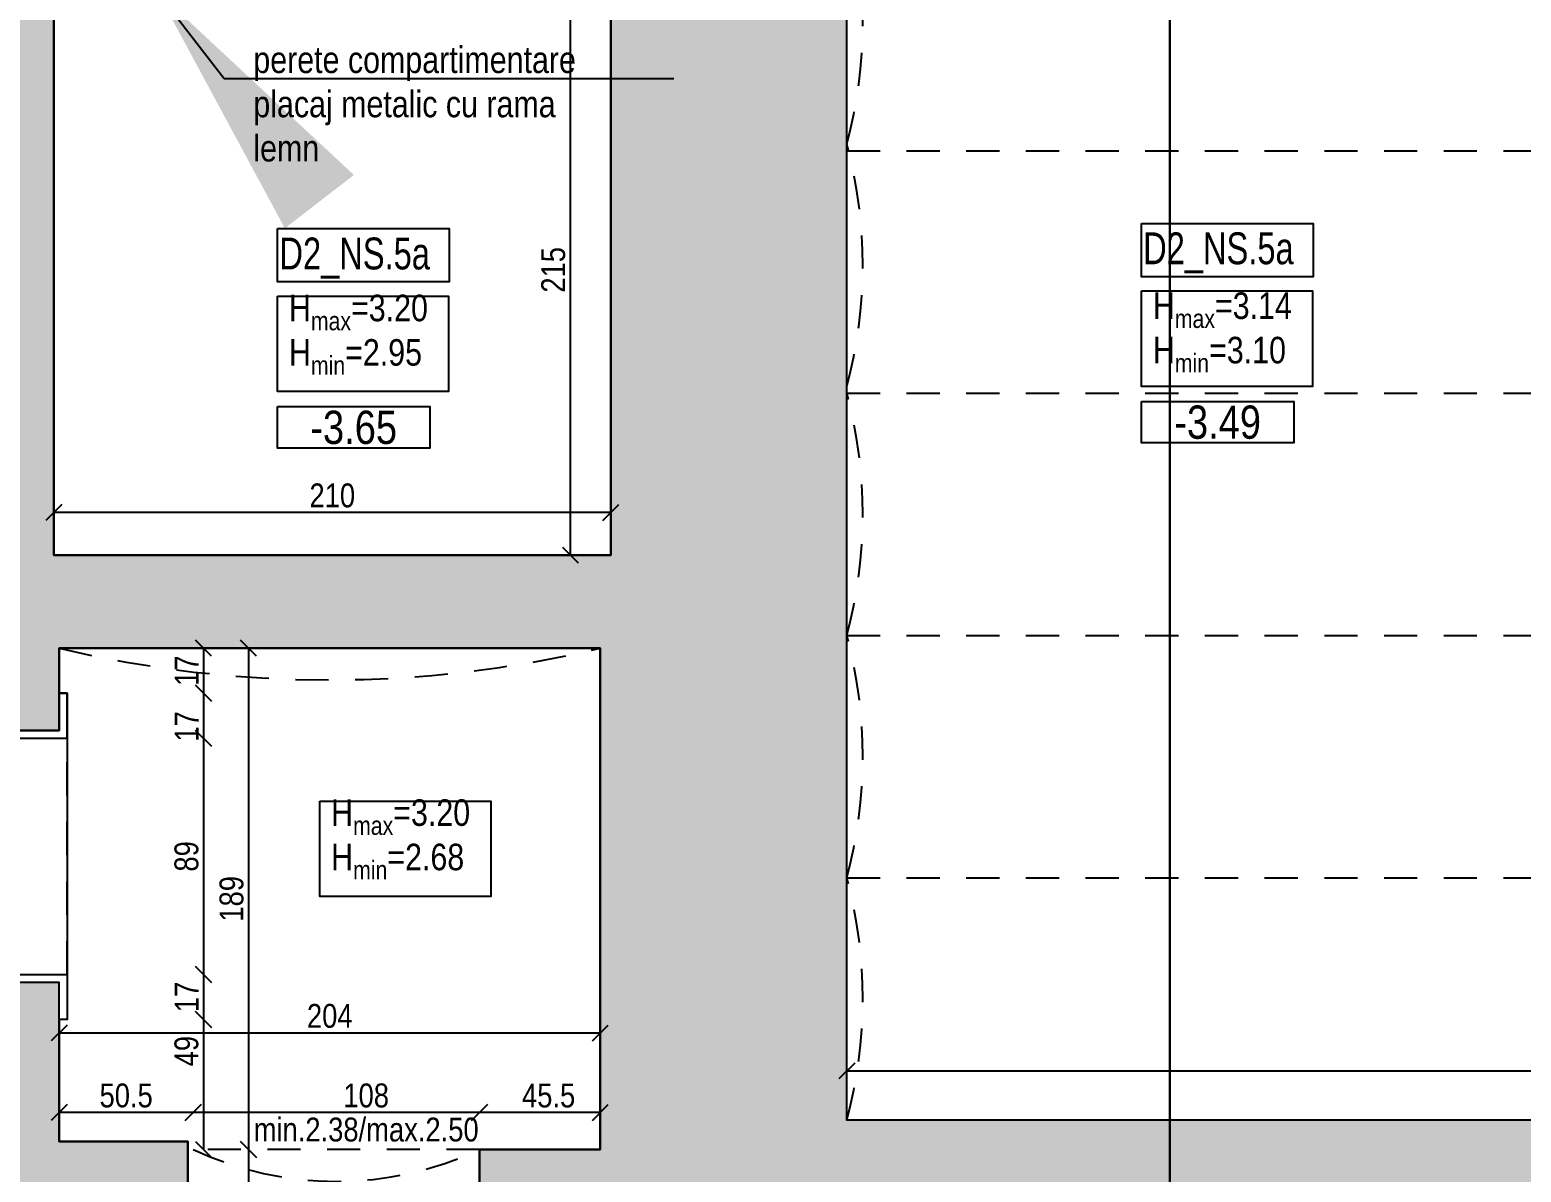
# Model space of a CAD drawing. Header units: metres. Extents: x 493 to 630, y -132 to -15.
# Drawn here: x 560.72 to 566.35, y -74.7 to -70.39 of the extents above; entities that cross this region are included whole.
import ezdxf
from ezdxf import colors
from ezdxf.entities.mleader import LeaderData, LeaderLine
from ezdxf.enums import TextEntityAlignment as Align
from ezdxf.math import Vec2, Vec3

# ---------------------------------------------------------------- set-up
doc = ezdxf.new("R2010")
doc.units = ezdxf.units.M
doc.header["$MEASUREMENT"] = 0
doc.header["$PDMODE"] = 3
doc.linetypes.add('HIDDEN', pattern=[0.375, 0.25, -0.125])
doc.linetypes.add('HIDDEN2', pattern=[0.1875, 0.125, -0.0625])
for name, color, linetype in [('a_caramida', 2, 'Continuous'), ('a_cote_50', 9, 'Continuous'), ('a_cote_nivel', 9, 'Continuous'), ('a_grinzi', 253, 'HIDDEN'), ('a_indicatii', 7, 'Continuous'), ('a_indicatii_text', 7, 'Continuous'), ('a_pereti_hasuri', 253, 'Continuous'), ('a_punctat', 40, 'HIDDEN2'), ('a_tamplarie_usi', 6, 'Continuous'), ('a_text', 7, 'Continuous')]:
    doc.layers.add(name, color=color, linetype=linetype)
doc.layers.add('a_suprafete', color=7, linetype='Continuous', plot=False)
doc.styles.add('ROMANS', font='ROMANS.shx', dxfattribs={"width": 0.75})
doc.styles.get("Standard").update_dxf_attribs({"font": 'ARIALN.TTF'})
doc.styles.add('Swiss Condensed Light', font='swisscl.ttf')
doc.dimstyles.new('50 cote', dxfattribs={"dimtxt": 0.09, "dimasz": 0.06, "dimexe": 0, "dimexo": 0, "dimgap": 0.018, "dimtad": 1, "dimdec": 1, "dimlfac": 100, "dimrnd": 0.5, "dimdsep": 46, "dimtxsty": 'Standard', "dimblk": 'OBLIQUE', "dimcen": 0.00045, "dimclrd": 256, "dimclrt": 4, "dimadec": 1, "dimazin": 0, "dimtfac": 1, "dimtdec": 1, "dimtix": 1, "dimtofl": 0, "dimtmove": 0, "dimatfit": 3, "dimldrblk": 'OBLIQUE', "dimfxl": 0, "dimtolj": 1, "dimtzin": 0, "dimarcsym": 0})

# ---------------------------------------------------------------- blocks, each defined once
blk = doc.blocks.new('_Oblique')
at = {"color": 0, "linetype": 'ByBlock', "lineweight": -2}
blk.add_line((-0.5, -0.5), (0.5, 0.5), dxfattribs=at)
blk = doc.blocks.new('*D62')
at = {"layer": 'a_cote_50', "lineweight": -2, "ltscale": 0.3}
blk.add_line((561.5494, -72.7243), (561.5494, -74.6143), dxfattribs=at)
at = {"layer": 'Defpoints', "color": 0, "ltscale": 0.3}
for p in [(561.2279, -72.7243), (561.2279, -74.6143), (561.5494, -74.6143)]:
    blk.add_point(p, dxfattribs=at)
at = {"layer": 'a_cote_50', "lineweight": -2, "ltscale": 0.3, "xscale": 0.06, "yscale": 0.06, "zscale": 0.06}
for p, rotation in [((561.5494, -72.7243), 90), ((561.5494, -74.6143), 270)]:
    blk.add_blockref('_Oblique', p, dxfattribs=dict(at, rotation=rotation))
at = {"layer": 'a_cote_50', "color": 4, "ltscale": 0.3, "insert": (561.4855, -73.6693), "char_height": 0.09, "attachment_point": 5, "rotation": 90}
blk.add_mtext('\\A1;189', dxfattribs=at)
blk = doc.blocks.new('*D63')
at = {"layer": 'a_cote_50', "lineweight": -2, "ltscale": 0.3}
blk.add_line((561.3796, -72.7243), (561.3796, -72.8943), dxfattribs=at)
at = {"layer": 'Defpoints', "color": 0, "ltscale": 0.3}
for p in [(561.2279, -72.7243), (561.2279, -72.8943), (561.3796, -72.8943)]:
    blk.add_point(p, dxfattribs=at)
at = {"layer": 'a_cote_50', "lineweight": -2, "ltscale": 0.3, "xscale": 0.06, "yscale": 0.06, "zscale": 0.06}
for p, rotation in [((561.3796, -72.7243), 90), ((561.3796, -72.8943), 270)]:
    blk.add_blockref('_Oblique', p, dxfattribs=dict(at, rotation=rotation))
at = {"layer": 'a_cote_50', "color": 4, "ltscale": 0.3, "insert": (561.3164, -72.8093), "char_height": 0.09, "attachment_point": 5, "rotation": 90}
blk.add_mtext('\\A1;17', dxfattribs=at)
blk = doc.blocks.new('*D64')
at = {"layer": 'a_cote_50', "lineweight": -2, "ltscale": 0.3}
blk.add_line((561.3796, -72.8943), (561.3796, -73.0643), dxfattribs=at)
at = {"layer": 'Defpoints', "color": 0, "ltscale": 0.3}
for p in [(561.2279, -72.8943), (561.2579, -73.0643), (561.3796, -73.0643)]:
    blk.add_point(p, dxfattribs=at)
at = {"layer": 'a_cote_50', "lineweight": -2, "ltscale": 0.3, "xscale": 0.06, "yscale": 0.06, "zscale": 0.06}
for p, rotation in [((561.3796, -72.8943), 90), ((561.3796, -73.0643), 270)]:
    blk.add_blockref('_Oblique', p, dxfattribs=dict(at, rotation=rotation))
at = {"layer": 'a_cote_50', "color": 4, "ltscale": 0.3, "insert": (561.3164, -73.0194), "char_height": 0.09, "attachment_point": 5, "rotation": 90}
blk.add_mtext('\\A1;17', dxfattribs=at)
blk = doc.blocks.new('*D65')
at = {"layer": 'a_cote_50', "lineweight": -2, "ltscale": 0.3}
blk.add_line((561.3796, -73.0643), (561.3796, -73.9543), dxfattribs=at)
at = {"layer": 'Defpoints', "color": 0, "ltscale": 0.3}
for p in [(561.2579, -73.0643), (561.2579, -73.9543), (561.3796, -73.9543)]:
    blk.add_point(p, dxfattribs=at)
at = {"layer": 'a_cote_50', "lineweight": -2, "ltscale": 0.3, "xscale": 0.06, "yscale": 0.06, "zscale": 0.06}
for p, rotation in [((561.3796, -73.0643), 90), ((561.3796, -73.9543), 270)]:
    blk.add_blockref('_Oblique', p, dxfattribs=dict(at, rotation=rotation))
at = {"layer": 'a_cote_50', "color": 4, "ltscale": 0.3, "insert": (561.3156, -73.5093), "char_height": 0.09, "attachment_point": 5, "rotation": 90}
blk.add_mtext('\\A1;89', dxfattribs=at)
blk = doc.blocks.new('*D66')
at = {"layer": 'a_cote_50', "lineweight": -2, "ltscale": 0.3}
blk.add_line((561.3796, -73.9543), (561.3796, -74.1243), dxfattribs=at)
at = {"layer": 'Defpoints', "color": 0, "ltscale": 0.3}
for p in [(561.2579, -73.9543), (561.2579, -74.1243), (561.3796, -74.1243)]:
    blk.add_point(p, dxfattribs=at)
at = {"layer": 'a_cote_50', "lineweight": -2, "ltscale": 0.3, "xscale": 0.06, "yscale": 0.06, "zscale": 0.06}
for p, rotation in [((561.3796, -73.9543), 90), ((561.3796, -74.1243), 270)]:
    blk.add_blockref('_Oblique', p, dxfattribs=dict(at, rotation=rotation))
at = {"layer": 'a_cote_50', "color": 4, "ltscale": 0.3, "insert": (561.3164, -74.0393), "char_height": 0.09, "attachment_point": 5, "rotation": 90}
blk.add_mtext('\\A1;17', dxfattribs=at)
blk = doc.blocks.new('*D67')
at = {"layer": 'a_cote_50', "lineweight": -2, "ltscale": 0.3}
blk.add_line((561.3796, -74.1243), (561.3796, -74.6143), dxfattribs=at)
at = {"layer": 'Defpoints', "color": 0, "ltscale": 0.3}
for p in [(561.2579, -74.1243), (561.2279, -74.6143), (561.3796, -74.6143)]:
    blk.add_point(p, dxfattribs=at)
at = {"layer": 'a_cote_50', "lineweight": -2, "ltscale": 0.3, "xscale": 0.06, "yscale": 0.06, "zscale": 0.06}
for p, rotation in [((561.3796, -74.1243), 90), ((561.3796, -74.6143), 270)]:
    blk.add_blockref('_Oblique', p, dxfattribs=dict(at, rotation=rotation))
at = {"layer": 'a_cote_50', "color": 4, "ltscale": 0.3, "insert": (561.3156, -74.2434), "char_height": 0.09, "attachment_point": 5, "rotation": 90}
blk.add_mtext('\\A1;49', dxfattribs=at)
blk = doc.blocks.new('*D68')
at = {"layer": 'a_cote_50', "lineweight": -2, "ltscale": 0.3}
blk.add_line((561.5494, -74.6143), (561.5494, -75.4343), dxfattribs=at)
at = {"layer": 'Defpoints', "color": 0, "ltscale": 0.3}
for p in [(561.5494, -74.6143), (561.5494, -75.4343), (561.5494, -75.4343)]:
    blk.add_point(p, dxfattribs=at)
at = {"layer": 'a_cote_50', "lineweight": -2, "ltscale": 0.3, "xscale": 0.06, "yscale": 0.06, "zscale": 0.06}
for p, rotation in [((561.5494, -74.6143), 90), ((561.5494, -75.4343), 270)]:
    blk.add_blockref('_Oblique', p, dxfattribs=dict(at, rotation=rotation))
at = {"layer": 'a_cote_50', "color": 4, "ltscale": 0.3, "insert": (561.4855, -75.0243), "char_height": 0.09, "attachment_point": 5, "rotation": 90}
blk.add_mtext('\\A1;82', dxfattribs=at)
blk = doc.blocks.new('*D72')
at = {"layer": 'a_cote_50', "lineweight": -2, "ltscale": 0.3}
blk.add_line((562.8755, -74.4751), (562.4205, -74.4751), dxfattribs=at)
at = {"layer": 'Defpoints', "color": 0, "ltscale": 0.3}
for p in [(562.4205, -74.4751), (562.4205, -74.6951), (562.8755, -74.6951)]:
    blk.add_point(p, dxfattribs=at)
at = {"layer": 'a_cote_50', "lineweight": -2, "ltscale": 0.3, "xscale": 0.06, "yscale": 0.06, "zscale": 0.06, "rotation": 180}
blk.add_blockref('_Oblique', (562.4205, -74.4751), dxfattribs=at)
at = {"layer": 'a_cote_50', "lineweight": -2, "ltscale": 0.3, "xscale": 0.06, "yscale": 0.06, "zscale": 0.06}
blk.add_blockref('_Oblique', (562.8755, -74.4751), dxfattribs=at)
at = {"layer": 'a_cote_50', "color": 4, "ltscale": 0.3, "insert": (562.6806, -74.4113), "char_height": 0.09, "attachment_point": 5}
blk.add_mtext('\\A1;45.5', dxfattribs=at)
blk = doc.blocks.new('*D74')
at = {"layer": 'a_cote_50', "lineweight": -2, "ltscale": 0.3}
blk.add_line((561.3405, -74.4751), (560.8355, -74.4751), dxfattribs=at)
at = {"layer": 'Defpoints', "color": 0, "ltscale": 0.3}
for p in [(560.8355, -74.4751), (561.3405, -74.6143), (560.8355, -74.7263)]:
    blk.add_point(p, dxfattribs=at)
at = {"layer": 'a_cote_50', "lineweight": -2, "ltscale": 0.3, "xscale": 0.06, "yscale": 0.06, "zscale": 0.06, "rotation": 180}
blk.add_blockref('_Oblique', (560.8355, -74.4751), dxfattribs=at)
at = {"layer": 'a_cote_50', "lineweight": -2, "ltscale": 0.3, "xscale": 0.06, "yscale": 0.06, "zscale": 0.06}
blk.add_blockref('_Oblique', (561.3405, -74.4751), dxfattribs=at)
at = {"layer": 'a_cote_50', "color": 4, "ltscale": 0.3, "insert": (561.088, -74.4111), "char_height": 0.09, "attachment_point": 5}
blk.add_mtext('\\A1;50.5', dxfattribs=at)
blk = doc.blocks.new('*D76')
at = {"layer": 'a_cote_50', "lineweight": -2, "ltscale": 0.3}
blk.add_line((562.4205, -74.4751), (561.3405, -74.4751), dxfattribs=at)
at = {"layer": 'Defpoints', "color": 0, "ltscale": 0.3}
for p in [(562.4205, -74.2716), (561.3405, -74.4751), (561.3405, -74.6143)]:
    blk.add_point(p, dxfattribs=at)
at = {"layer": 'a_cote_50', "lineweight": -2, "ltscale": 0.3, "xscale": 0.06, "yscale": 0.06, "zscale": 0.06, "rotation": 180}
blk.add_blockref('_Oblique', (561.3405, -74.4751), dxfattribs=at)
at = {"layer": 'a_cote_50', "lineweight": -2, "ltscale": 0.3, "xscale": 0.06, "yscale": 0.06, "zscale": 0.06}
blk.add_blockref('_Oblique', (562.4205, -74.4751), dxfattribs=at)
at = {"layer": 'a_cote_50', "color": 4, "ltscale": 0.3, "char_height": 0.09, "attachment_point": 5}
for s, insert in [('\\A1;108', (561.9928, -74.4111)), ('\\A1;min.2.38/max.2.50', (561.9928, -74.5396))]:
    blk.add_mtext(s, dxfattribs=dict(at, insert=insert))
blk = doc.blocks.new('*D78')
at = {"layer": 'a_cote_50', "lineweight": -2, "ltscale": 0.3}
blk.add_line((562.8755, -74.1751), (560.8355, -74.1751), dxfattribs=at)
at = {"layer": 'Defpoints', "color": 0, "ltscale": 0.3}
for p in [(560.8355, -74.1751), (560.8355, -74.6341), (562.8755, -74.6341)]:
    blk.add_point(p, dxfattribs=at)
at = {"layer": 'a_cote_50', "lineweight": -2, "ltscale": 0.3, "xscale": 0.06, "yscale": 0.06, "zscale": 0.06, "rotation": 180}
blk.add_blockref('_Oblique', (560.8355, -74.1751), dxfattribs=at)
at = {"layer": 'a_cote_50', "lineweight": -2, "ltscale": 0.3, "xscale": 0.06, "yscale": 0.06, "zscale": 0.06}
blk.add_blockref('_Oblique', (562.8755, -74.1751), dxfattribs=at)
at = {"layer": 'a_cote_50', "color": 4, "ltscale": 0.3, "insert": (561.8555, -74.1112), "char_height": 0.09, "attachment_point": 5}
blk.add_mtext('\\A1;204', dxfattribs=at)
blk = doc.blocks.new('COTE_NIVEL_DRAFT')
at = {"layer": 'a_cote_nivel'}
blk.add_lwpolyline([(-27.5, -2.5), (27.5, -2.5), (27.5, -17.5), (-27.5, -17.5)], close=True, dxfattribs=at)
blk = doc.blocks.new('cota nivel')
at = {"layer": 'a_cote_nivel', "xscale": 1.272727272727934, "yscale": 1.272727272727934, "zscale": 1.272727272727934}
blk.add_blockref('COTE_NIVEL_DRAFT', (0, 12.73), dxfattribs=at)
at = {"layer": 'a_cote_nivel', "style": 'ROMANS', "width": 0.6}
blk.add_attdef('COTA', text='', height=15.27, dxfattribs=at).set_placement((0, 0), align=Align.MIDDLE_CENTER)
blk = doc.blocks.new('*D748')
at = {"layer": 'a_cote_50', "lineweight": -2, "ltscale": 0.3}
blk.add_line((562.7624, -70.2233), (562.7624, -72.3733), dxfattribs=at)
at = {"layer": 'Defpoints', "color": 0, "ltscale": 0.3}
for p in [(562.9151, -70.2233), (562.7624, -72.3733), (562.9151, -72.3733)]:
    blk.add_point(p, dxfattribs=at)
at = {"layer": 'a_cote_50', "lineweight": -2, "ltscale": 0.3, "xscale": 0.06, "yscale": 0.06, "zscale": 0.06}
for p, rotation in [((562.7624, -70.2233), 90), ((562.7624, -72.3733), 270)]:
    blk.add_blockref('_Oblique', p, dxfattribs=dict(at, rotation=rotation))
at = {"layer": 'a_cote_50', "color": 4, "ltscale": 0.3, "insert": (562.6984, -71.2983), "char_height": 0.09, "attachment_point": 5, "rotation": 90}
blk.add_mtext('\\A1;215', dxfattribs=at)
blk = doc.blocks.new('*D750')
at = {"layer": 'a_cote_50', "lineweight": -2, "ltscale": 0.3}
blk.add_line((562.9151, -72.2131), (560.8151, -72.2131), dxfattribs=at)
at = {"layer": 'Defpoints', "color": 0, "ltscale": 0.3}
for p in [(560.8151, -72.2131), (560.8151, -72.3733), (562.9151, -72.3733)]:
    blk.add_point(p, dxfattribs=at)
at = {"layer": 'a_cote_50', "lineweight": -2, "ltscale": 0.3, "xscale": 0.06, "yscale": 0.06, "zscale": 0.06, "rotation": 180}
blk.add_blockref('_Oblique', (560.8151, -72.2131), dxfattribs=at)
at = {"layer": 'a_cote_50', "lineweight": -2, "ltscale": 0.3, "xscale": 0.06, "yscale": 0.06, "zscale": 0.06}
blk.add_blockref('_Oblique', (562.9151, -72.2131), dxfattribs=at)
at = {"layer": 'a_cote_50', "color": 4, "ltscale": 0.3, "insert": (561.8651, -72.1492), "char_height": 0.09, "attachment_point": 5}
blk.add_mtext('\\A1;210', dxfattribs=at)
blk = doc.blocks.new('*D751')
at = {"layer": 'a_cote_50', "lineweight": -2, "ltscale": 0.3}
blk.add_line((563.8051, -74.3182), (569.7451, -74.3182), dxfattribs=at)
at = {"layer": 'Defpoints', "color": 0, "ltscale": 0.3}
for p in [(569.7451, -74.3182), (563.8051, -74.5033), (569.7451, -74.5033)]:
    blk.add_point(p, dxfattribs=at)
at = {"layer": 'a_cote_50', "lineweight": -2, "ltscale": 0.3, "xscale": 0.06, "yscale": 0.06, "zscale": 0.06, "rotation": 180}
blk.add_blockref('_Oblique', (563.8051, -74.3182), dxfattribs=at)
at = {"layer": 'a_cote_50', "lineweight": -2, "ltscale": 0.3, "xscale": 0.06, "yscale": 0.06, "zscale": 0.06}
blk.add_blockref('_Oblique', (569.7451, -74.3182), dxfattribs=at)
at = {"layer": 'a_cote_50', "color": 4, "ltscale": 0.3, "insert": (566.7751, -74.2543), "char_height": 0.09, "attachment_point": 5}
blk.add_mtext('\\A1;594', dxfattribs=at)

msp = doc.modelspace()

# ---------------------------------------------------------------- hatches: boundary and pattern name
at = {"layer": 'a_pereti_hasuri', "ltscale": 0.3}
h = msp.add_hatch(dxfattribs=at)
h.set_pattern_fill('ANSI33', color=256, scale=0.25, style=0)
h.set_pattern_definition([(45, (-4876.954644, 8292.469365), (-0.04419417382, 0.04419417382), []), (45, (-4876.91045, 8292.469365), (-0.04419417382, 0.04419417382), [0.03125, -0.015625])])
edge = h.paths.add_edge_path()
edge.add_line((553.5851, -64.0309), (553.5851, -64.8596))
edge.add_line((553.5851, -64.8596), (554.0851, -64.8596))
edge.add_line((554.0851, -64.8596), (554.0851, -64.4396))
edge.add_line((554.0851, -64.4396), (558.4151, -64.4396))
edge.add_line((558.4151, -64.4396), (558.4151, -65.8896))
edge.add_line((558.4151, -65.8896), (560.1551, -65.8896))
edge.add_line((560.1551, -65.8896), (560.1551, -71.7996))
edge.add_line((560.1551, -71.7996), (557.2551, -71.7996))
edge.add_line((557.2551, -71.7996), (557.2551, -72.5796))
edge.add_line((557.2551, -72.5796), (556.7551, -72.5796))
edge.add_line((556.7551, -72.5796), (556.7551, -73.0496))
edge.add_line((556.7551, -73.0496), (557.3251, -73.0496))
edge.add_line((557.3251, -73.0496), (557.3251, -73.2496))
edge.add_line((557.3251, -73.2496), (557.8251, -73.2496))
edge.add_line((557.8251, -73.2496), (557.8251, -74.3996))
edge.add_line((557.8251, -74.3996), (557.3251, -74.3996))
edge.add_line((557.3251, -74.3996), (557.3251, -78.5696))
edge.add_line((557.3251, -78.5696), (556.5351, -78.5696))
edge.add_line((556.5351, -78.5696), (556.5351, -79.5396))
edge.add_line((556.5351, -79.5396), (556.3651, -79.5396))
edge.add_line((556.3651, -79.5396), (556.3651, -79.9896))
edge.add_line((556.3651, -79.9896), (554.8351, -79.9896))
edge.add_line((554.8351, -79.9896), (554.8351, -79.5396))
edge.add_line((554.8351, -79.5396), (554.1851, -79.5396))
edge.add_line((554.1851, -79.5396), (554.1851, -78.8996))
edge.add_line((554.1851, -78.8996), (553.7851, -78.8996))
edge.add_line((553.7851, -78.8996), (553.7851, -79.3896))
edge.add_line((553.7851, -79.3896), (553.7853, -80.4846))
edge.add_line((553.7853, -80.4846), (554.2605, -80.4846))
edge.add_line((554.2605, -80.4846), (554.2605, -80.1046))
edge.add_line((554.2605, -80.1046), (560.5705, -80.1046))
edge.add_line((560.5705, -80.1046), (560.5705, -80.0946))
edge.add_line((560.5705, -80.0946), (560.6605, -80.0946))
edge.add_line((560.6605, -80.0946), (560.9305, -79.8546))
edge.add_line((560.9305, -79.8546), (560.9305, -75.4046))
edge.add_line((560.9305, -75.4046), (561.3189, -75.4046))
edge.add_line((561.3189, -75.4046), (561.3205, -74.5846))
edge.add_line((561.3205, -74.5846), (560.8355, -74.5846))
edge.add_line((560.8355, -74.5846), (560.8355, -73.9843))
edge.add_line((560.8355, -73.9843), (560.5922, -73.9843))
edge.add_line((560.5922, -73.9843), (560.5922, -74.0643))
edge.add_line((560.5922, -74.0643), (560.1022, -74.0643))
edge.add_line((560.1022, -74.0643), (560.1022, -74.5943))
edge.add_line((560.1022, -74.5943), (559.7172, -74.5943))
edge.add_line((559.7172, -74.5943), (559.7172, -74.7343))
edge.add_line((559.7172, -74.7343), (559.9022, -74.7343))
edge.add_line((559.9022, -74.7343), (559.9022, -75.3843))
edge.add_line((559.9022, -75.3843), (560.3822, -75.3843))
edge.add_line((560.3822, -75.3843), (560.3822, -79.8543))
edge.add_line((560.3822, -79.8543), (557.9322, -79.8543))
edge.add_line((557.9322, -79.8543), (557.9322, -75.3843))
edge.add_line((557.9322, -75.3843), (558.6822, -75.3843))
edge.add_line((558.6822, -75.3843), (558.6822, -74.7343))
edge.add_line((558.6822, -74.7343), (558.8772, -74.7343))
edge.add_line((558.8772, -74.7343), (558.8772, -74.5943))
edge.add_line((558.8772, -74.5943), (557.8972, -74.5943))
edge.add_line((557.8972, -74.5943), (557.8972, -72.4143))
edge.add_line((557.8972, -72.4143), (558.4263, -72.4143))
edge.add_line((558.4263, -72.4143), (558.4263, -72.2143))
edge.add_line((558.4263, -72.2143), (559.6263, -72.2143))
edge.add_line((559.6263, -72.2143), (559.6262, -72.4157))
edge.add_line((559.6262, -72.4157), (559.9886, -72.4143))
edge.add_line((559.9886, -72.4143), (560.1072, -72.7643))
edge.add_line((560.1072, -72.7643), (560.1072, -72.9543))
edge.add_line((560.1072, -72.9543), (560.5922, -72.9543))
edge.add_line((560.5922, -72.9543), (560.5922, -73.0343))
edge.add_line((560.5922, -73.0343), (560.8355, -73.0343))
edge.add_line((560.8355, -73.0343), (560.8355, -72.7243))
edge.add_line((560.8355, -72.7243), (562.8755, -72.7243))
edge.add_line((562.8755, -72.7243), (562.8755, -74.6143))
edge.add_line((562.8755, -74.6143), (562.4205, -74.6143))
edge.add_line((562.4205, -74.6143), (562.4205, -75.4343))
edge.add_line((562.4205, -75.4343), (562.9905, -75.4343))
edge.add_line((562.9905, -75.4343), (562.9905, -77.9346))
edge.add_line((562.9905, -77.9346), (563.3205, -77.9346))
edge.add_line((563.3205, -77.9346), (563.3205, -75.4543))
edge.add_line((563.3205, -75.4543), (564.3507, -75.4543))
edge.add_line((564.3507, -75.4543), (564.3507, -74.9543))
edge.add_arc((564.8611, -76.0494), 1.2082, 63.4858, 114.9902, ccw=False)
edge.add_line((565.4005, -74.9682), (565.4005, -75.4543))
edge.add_line((565.4005, -75.4543), (570.1405, -75.4543))
edge.add_line((570.1405, -75.4543), (570.1405, -77.0396))
edge.add_line((570.1405, -77.0396), (570.8655, -77.0396))
edge.add_line((570.8655, -77.0396), (570.8655, -74.7411))
edge.add_line((570.8655, -74.7411), (570.6253, -74.7411))
edge.add_line((570.6253, -74.7411), (570.6253, -73.8333))
edge.add_line((570.6253, -73.8333), (569.7451, -73.8333))
edge.add_line((569.7451, -73.8333), (569.7451, -74.5033))
edge.add_line((569.7451, -74.5033), (563.8051, -74.5033))
edge.add_line((563.8051, -74.5033), (563.8051, -70.1633))
edge.add_line((563.8051, -70.1633), (562.9151, -70.1633))
edge.add_line((562.9151, -70.1633), (562.9151, -70.1933))
edge.add_line((562.9151, -70.1933), (562.9151, -72.3733))
edge.add_line((562.9151, -72.3733), (560.8151, -72.3733))
edge.add_line((560.8151, -72.3733), (560.8151, -70.2533))
edge.add_line((560.8151, -70.2533), (560.8151, -63.7033))
edge.add_line((560.8151, -63.7033), (561.1751, -63.7033))
edge.add_line((561.1751, -63.7033), (561.1751, -63.3461))
edge.add_line((561.1751, -63.3461), (560.7751, -63.3461))
edge.add_line((560.7751, -63.3461), (560.7751, -63.0761))
edge.add_line((560.7751, -63.0761), (560.1051, -63.0761))
edge.add_line((560.1051, -63.0761), (560.1051, -63.5161))
edge.add_line((560.1051, -63.5161), (552.9251, -63.5161))
edge.add_line((552.9251, -63.5161), (552.9251, -62.9761))
edge.add_line((552.9251, -62.9761), (552.4201, -62.9761))
edge.add_line((552.4201, -62.9761), (552.4276, -64.0296))
edge.add_line((552.4276, -64.0296), (553.5851, -64.0296))

# ---------------------------------------------------------------- linework, layer by layer
at = {"layer": 'a_caramida', "ltscale": 0.3}
for points in [[(570.6253, -74.7411), (570.6253, -73.8333), (569.7451, -73.8333), (569.7451, -74.5033), (563.8051, -74.5033), (563.8051, -70.1633), (562.9151, -70.1633), (562.9151, -70.1933), (562.9151, -72.3733), (560.8151, -72.3733), (560.8151, -70.2533), (560.8151, -63.7033), (561.1751, -63.7033), (561.1751, -63.3461)], [(558.8772, -74.7343), (558.8772, -74.5943), (557.8972, -74.5943), (557.8972, -72.4143), (557.8972, -72.4143), (558.4263, -72.4143), (558.4263, -72.2143), (559.6263, -72.2143), (559.6262, -72.4157), (559.9886, -72.4143), (560.1072, -72.7643), (560.1072, -72.9543), (560.5922, -72.9543), (560.5922, -72.9543), (560.5922, -73.0343), (560.8355, -73.0343), (560.8355, -72.7243), (562.8755, -72.7243), (562.8755, -74.6143), (562.4205, -74.6143), (562.4205, -75.4343)], [(561.3189, -75.4046), (561.3205, -74.5846), (560.8355, -74.5846), (560.8355, -73.9843), (560.5922, -73.9843), (560.5922, -74.0643), (560.5922, -74.0643), (560.1022, -74.0643), (560.1022, -74.5943), (559.7172, -74.5943), (559.7172, -74.7343)]]:
    msp.add_lwpolyline(points, dxfattribs=at)
at = {"layer": 'a_grinzi', "ltscale": 0.5}
for p, q in [((560.8655, -73.9543), (560.8655, -73.0643)), ((562.4205, -74.6143), (561.3205, -74.6143))]:
    msp.add_line(p, q, dxfattribs=at)
for points in [[(563.8051, -70.85), (569.7451, -70.85)], [(563.8051, -71.7633), (569.7451, -71.7633)], [(563.8051, -72.6766), (569.7451, -72.6766)], [(563.8051, -73.59), (569.7451, -73.59)]]:
    msp.add_lwpolyline(points, dxfattribs=at)
for centre, radius, start, end in [((562.1107, -70.3683), 1.7548, 344.9162, 15.0838), ((562.1107, -71.2816), 1.7548, 344.9162, 15.0838), ((562.1107, -72.22), 1.7548, 344.9162, 15.0838), ((562.1107, -73.1333), 1.7548, 344.9162, 15.0838), ((561.8555, -68.4493), 4.395, 256.5803, 283.4197), ((562.1107, -74.0466), 1.7548, 344.9162, 15.0838), ((561.8805, -73.4597), 1.2746, 244.9345, 295.0655)]:
    msp.add_arc(centre, radius, start, end, dxfattribs=at)
at = {"layer": 'a_punctat', "color": 30, "ltscale": 0.9, "const_width": 0.01}
msp.add_lwpolyline([(565.0226, -93.6414), (565.0226, -26.404)], dxfattribs=at)
at = {"layer": 'a_suprafete', "ltscale": 0.3}
for points in [[(563.0651, -70.1633), (563.0651, -69.0233), (563.8451, -69.0233), (563.8451, -68.9733), (565.3851, -68.9733), (565.3851, -69.0233), (569.7451, -69.0233), (569.7451, -74.5033), (563.8051, -74.5033), (563.8051, -70.1633)], [(562.9151, -70.2233), (560.8151, -70.2833), (560.8151, -72.3733), (562.9151, -72.3733)]]:
    msp.add_lwpolyline(points, close=True, dxfattribs=at)
msp.add_lwpolyline([(562.4205, -75.4343), (562.4205, -74.6143), (562.8755, -74.6143), (562.8755, -72.7243), (560.8355, -72.7243), (560.8355, -72.8943), (560.8655, -72.8943), (560.8655, -74.1243), (560.8355, -74.1243), (560.8355, -74.5846), (561.3205, -74.5846), (561.3189, -75.4046)], dxfattribs=at)
at = {"layer": 'a_tamplarie_usi', "ltscale": 0.3}
for points in [[(560.5922, -72.9543), (560.5622, -72.9543), (560.5622, -73.0643), (560.8655, -73.0643), (560.8655, -72.8943), (560.8355, -72.8943), (560.8355, -73.0343), (560.5922, -73.0343)], [(560.5922, -74.0643), (560.5622, -74.0643), (560.5622, -73.9543), (560.8655, -73.9543), (560.8655, -74.1243), (560.8355, -74.1243), (560.8355, -73.9843), (560.5922, -73.9843)]]:
    msp.add_lwpolyline(points, close=True, dxfattribs=at)
at = {"layer": 'a_text'}
for points in [[(561.6587, -71.1429), (562.306, -71.1429), (562.306, -71.3441), (561.6587, -71.3441)], [(564.9158, -71.1232), (565.5632, -71.1232), (565.5632, -71.3245), (564.9158, -71.3245)], [(561.6587, -71.3978), (562.3034, -71.3978), (562.3034, -71.7571), (561.6587, -71.7571)], [(564.9158, -71.3781), (565.5605, -71.3781), (565.5605, -71.7375), (564.9158, -71.7375)], [(561.8177, -73.3016), (562.4625, -73.3016), (562.4625, -73.6609), (561.8177, -73.6609)]]:
    msp.add_lwpolyline(points, close=True, dxfattribs=at)

# ---------------------------------------------------------------- block references
at = {"layer": 'a_indicatii'}
ref = msp.add_blockref('cota nivel', (565.2028, -71.8724), dxfattribs=dict(at, xscale=0.008200420351329285, yscale=0.008200420351329285, zscale=0.008200420351329285))
ref.add_attrib('COTA', '-3.49', dxfattribs={"layer": 'a_cote_nivel', "height": 0.12524}).set_placement((565.2028, -71.8724), align=Align.MIDDLE_CENTER)
ref = msp.add_blockref('cota nivel', (561.9457, -71.892), dxfattribs=dict(at, xscale=0.008200420351329285, yscale=0.008200420351329285, zscale=0.008200420351329285))
ref.add_attrib('COTA', '-3.65', dxfattribs={"layer": 'a_cote_nivel', "height": 0.12524}).set_placement((561.9457, -71.892), align=Align.MIDDLE_CENTER)

# ---------------------------------------------------------------- texts
at = {"layer": 'a_indicatii_text', "linetype": 'Continuous', "style": 'Swiss Condensed Light'}
for p in [(561.6658, -71.2967), (564.922, -71.2771)]:
    msp.add_text('D2_NS.5a', height=0.12, dxfattribs=at).set_placement(p)
at = {"layer": 'a_text', "char_height": 0.1, "width": 1.87247, "attachment_point": 7}
for s, insert in [('\\A1;H{\\H0.7x;\\S^ max;}=3.20\\PH{\\H0.7x;\\S^ min;}=2.95', (561.7016, -71.6935)), ('\\A1;H{\\H0.7x;\\S^ max;}=3.14\\PH{\\H0.7x;\\S^ min;}=3.10', (564.9587, -71.6848)), ('\\A1;H{\\H0.7x;\\S^ max;}=3.20\\PH{\\H0.7x;\\S^ min;}=2.68', (561.8607, -73.5956))]:
    msp.add_mtext(s, dxfattribs=dict(at, insert=insert))

# ---------------------------------------------------------------- dimensions: what is measured, and where the dimension line sits
at = {"layer": 'a_cote_50', "ltscale": 0.3}
for base, p1, p2, angle, picture, middle in [((562.7624, -72.3733), (562.9151, -70.2233), (562.9151, -72.3733), 90, '*D748', (562.6984, -71.2983)), ((561.5494, -74.6143), (561.2279, -72.7243), (561.2279, -74.6143), 270, '*D62', (561.4855, -73.6693)), ((561.3796, -72.8943), (561.2279, -72.7243), (561.2279, -72.8943), 270, '*D63', (561.3164, -72.8093)), ((560.8355, -74.1751), (562.8755, -74.6341), (560.8355, -74.6341), 180, '*D78', (561.8555, -74.1112)), ((561.5494, -75.4343), (561.5494, -74.6143), (561.5494, -75.4343), 270, '*D68', (561.4855, -75.0243))]:
    dim = msp.add_linear_dim(base=base, p1=p1, p2=p2, angle=angle, dimstyle='50 cote', dxfattribs=at)
    dim.commit()
    dim.dimension.update_dxf_attribs({"geometry": picture, "text_midpoint": middle})
for base, p1, p2, picture, middle in [((560.8151, -72.2131), (562.9151, -72.3733), (560.8151, -72.3733), '*D750', (561.8651, -72.1492)), ((569.7451, -74.3182), (563.8051, -74.5033), (569.7451, -74.5033), '*D751', (566.7751, -74.2543))]:
    dim = msp.add_linear_dim(base=base, p1=p1, p2=p2, dimstyle='50 cote', dxfattribs=at)
    dim.commit()
    dim.dimension.update_dxf_attribs({"geometry": picture, "text_midpoint": middle})
for base, p1, p2, picture, middle in [((561.3796, -73.0643), (561.2279, -72.8943), (561.2579, -73.0643), '*D64', (561.3796, -73.0194)), ((561.3796, -74.6143), (561.2579, -74.1243), (561.2279, -74.6143), '*D67', (561.3796, -74.2434))]:
    dim = msp.add_linear_dim(base=base, p1=p1, p2=p2, angle=270, dimstyle='50 cote', override={"dimtmove": 1}, dxfattribs=at)
    dim.commit()
    dim.dimension.update_dxf_attribs({"geometry": picture, "text_midpoint": middle, "dimtype": 128})
for base, p1, p2, angle, picture, middle in [((561.3796, -73.9543), (561.2579, -73.0643), (561.2579, -73.9543), 270, '*D65', (561.3156, -73.5093)), ((561.3796, -74.1243), (561.2579, -73.9543), (561.2579, -74.1243), 270, '*D66', (561.3164, -74.0393)), ((560.8355, -74.4751), (561.3405, -74.6143), (560.8355, -74.7263), 180, '*D74', (561.088, -74.4111))]:
    dim = msp.add_linear_dim(base=base, p1=p1, p2=p2, angle=angle, dimstyle='50 cote', override={"dimtmove": 1}, dxfattribs=at)
    dim.commit()
    dim.dimension.update_dxf_attribs({"geometry": picture, "text_midpoint": middle})
dim = msp.add_linear_dim(base=(561.3405, -74.4751), p1=(562.4205, -74.2716), p2=(561.3405, -74.6143), angle=180, text='<>\\Xmin.2.38/max.2.50', dimstyle='50 cote', override={"dimtmove": 1}, dxfattribs=at)
dim.commit()
dim.dimension.update_dxf_attribs({"geometry": '*D76', "text_midpoint": (561.9928, -74.4751), "dimtype": 128})
dim = msp.add_linear_dim(base=(562.4205, -74.4751), p1=(562.8755, -74.6951), p2=(562.4205, -74.6951), angle=180, dimstyle='50 cote', dxfattribs=at)
dim.commit()
dim.dimension.update_dxf_attribs({"geometry": '*D72', "text_midpoint": (562.6806, -74.4751), "dimtype": 128})

# ---------------------------------------------------------------- leaders
ml = msp.add_multileader_mtext('Standard')
ml.set_content('perete compartimentare\\Pplacaj metalic cu rama\\Plemn', color=256)
ml.set_leader_properties()
ml.build(insert=Vec2(0, 0))
ml.multileader.update_dxf_attribs({"text_left_attachment_type": 6, "text_right_attachment_type": 6, "dogleg_length": 0.1, "arrow_head_size": 0})
ctx = ml.context
ctx.base_point, ctx.char_height, ctx.arrow_head_size, ctx.landing_gap_size, ctx.plane_origin = Vec3(561.5574, -70.5765), 0.1, 0, 0.01, Vec3(561.2214, -70.891)
ctx.left_attachment, ctx.right_attachment = 6, 6
notes = []
notes.append((ctx, [(1, (1, 1, 0), (561.4574, -70.5765), (1, 0), 0.1, [(0, [(561.2051, -70.2498)], 0, [])])]))
ctx.mtext.insert, ctx.mtext.flow_direction = Vec3(561.5674, -70.4565), 5
for ctx, leaders in notes:
    for number, flags, end, landing, length, lines in leaders:
        leader = LeaderData()
        leader.index, (leader.has_last_leader_line, leader.has_dogleg_vector, leader.attachment_direction) = number, flags
        leader.last_leader_point, leader.dogleg_vector, leader.dogleg_length = Vec3(end), Vec3(landing), length
        for number, points, colour, breaks in lines:
            line = LeaderLine()
            line.index, line.vertices, line.color, line.breaks = number, Vec3.list(points), colors.encode_raw_color(colour), breaks
            leader.lines.append(line)
        ctx.leaders.append(leader)

doc.saveas('drawing.dxf')
